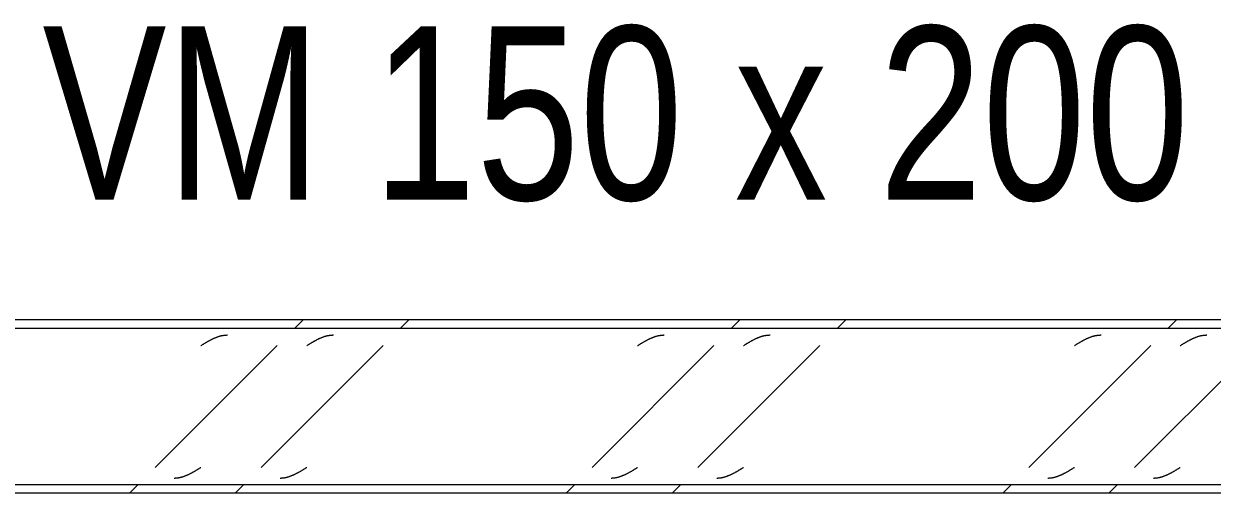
# Model space of a CAD drawing. Header units: centimetres. Extents: x -6741 to 14818, y -293 to 1595.
# Drawn here: x 1102.9 to 1239.7, y 358.9 to 413 of the extents above; entities that cross this region are included whole.
import ezdxf

# ---------------------------------------------------------------- set-up
doc = ezdxf.new("R2010")
doc.units = ezdxf.units.CM
doc.layers.add('S-BEAM', color=7, linetype='Continuous', lineweight=9)
doc.layers.add('S-BEAM-IDEN', color=7, linetype='Continuous', lineweight=18)
doc.styles.add('Century Gothic_2', font='GOTHIC.TTF', dxfattribs={"width": 0.8, "height": 20})
pattern_1 = [(45, (152.695, 0), (-25.14472, 25.14472), []), (45, (152.695, 38.1), (-25.14472, 25.14472), [])]

# ---------------------------------------------------------------- blocks, each defined once
blk = doc.blocks.new('FP_9-Elevación Eje 7')
at = {"layer": 'S-BEAM', "color": 9, "true_color": 0xc0c0c0}
for p, q in [((-6332.52, 361.26), (-6332.47, 361.29)), ((-6332.47, 361.29), (-6332.42, 361.31)), ((-6332.42, 361.31), (-6332.37, 361.34)), ((-6332.37, 361.34), (-6332.32, 361.37)), ((-6332.32, 361.37), (-6332.27, 361.4)), ((-6332.27, 361.4), (-6332.23, 361.42)), ((-6332.23, 361.42), (-6332.18, 361.45)), ((-6332.18, 361.45), (-6332.13, 361.48)), ((-6332.13, 361.48), (-6332.08, 361.51)), ((-6332.08, 361.51), (-6332.03, 361.54)), ((-6332.03, 361.54), (-6331.98, 361.57)), ((-6331.98, 361.57), (-6331.93, 361.6)), ((-6331.93, 361.6), (-6331.89, 361.63)), ((-6331.89, 361.63), (-6331.84, 361.66)), ((-6331.84, 361.66), (-6331.79, 361.69)), ((-6331.79, 361.69), (-6331.74, 361.72)), ((-6331.74, 361.72), (-6331.69, 361.75)), ((-6331.69, 361.75), (-6331.64, 361.78)), ((-6331.64, 361.78), (-6331.59, 361.81)), ((-6331.59, 361.81), (-6331.55, 361.84)), ((-6320.33, 361.26), (-6320.28, 361.29)), ((-6320.28, 361.29), (-6320.23, 361.31)), ((-6320.23, 361.31), (-6320.18, 361.34)), ((-6320.18, 361.34), (-6320.13, 361.37)), ((-6320.13, 361.37), (-6320.08, 361.4)), ((-6320.08, 361.4), (-6320.04, 361.42)), ((-6320.04, 361.42), (-6319.99, 361.45)), ((-6319.99, 361.45), (-6319.94, 361.48)), ((-6319.94, 361.48), (-6319.89, 361.51)), ((-6319.89, 361.51), (-6319.84, 361.54)), ((-6319.84, 361.54), (-6319.79, 361.57)), ((-6319.79, 361.57), (-6319.74, 361.6)), ((-6319.74, 361.6), (-6319.7, 361.63)), ((-6319.7, 361.63), (-6319.65, 361.66)), ((-6319.65, 361.66), (-6319.6, 361.69)), ((-6319.6, 361.69), (-6319.55, 361.72)), ((-6319.55, 361.72), (-6319.5, 361.75)), ((-6319.5, 361.75), (-6319.45, 361.78)), ((-6319.45, 361.78), (-6319.4, 361.81)), ((-6319.4, 361.81), (-6319.36, 361.84)), ((-6282.23, 361.26), (-6282.18, 361.29)), ((-6282.18, 361.29), (-6282.13, 361.31)), ((-6282.13, 361.31), (-6282.08, 361.34)), ((-6282.08, 361.34), (-6282.03, 361.37)), ((-6282.03, 361.37), (-6281.98, 361.4)), ((-6281.98, 361.4), (-6281.94, 361.42)), ((-6281.94, 361.42), (-6281.89, 361.45)), ((-6281.89, 361.45), (-6281.84, 361.48)), ((-6281.84, 361.48), (-6281.79, 361.51)), ((-6281.79, 361.51), (-6281.74, 361.54)), ((-6281.74, 361.54), (-6281.69, 361.57)), ((-6281.69, 361.57), (-6281.64, 361.6)), ((-6281.64, 361.6), (-6281.6, 361.63)), ((-6281.6, 361.63), (-6281.55, 361.66)), ((-6281.55, 361.66), (-6281.5, 361.69)), ((-6281.5, 361.69), (-6281.45, 361.72)), ((-6281.45, 361.72), (-6281.4, 361.75)), ((-6281.4, 361.75), (-6281.35, 361.78)), ((-6281.35, 361.78), (-6281.3, 361.81)), ((-6281.3, 361.81), (-6281.26, 361.84)), ((-6270.04, 361.26), (-6269.99, 361.29)), ((-6269.99, 361.29), (-6269.94, 361.31)), ((-6269.94, 361.31), (-6269.89, 361.34)), ((-6269.89, 361.34), (-6269.84, 361.37)), ((-6269.84, 361.37), (-6269.8, 361.4)), ((-6269.8, 361.4), (-6269.75, 361.42)), ((-6269.75, 361.42), (-6269.7, 361.45)), ((-6269.7, 361.45), (-6269.65, 361.48)), ((-6269.65, 361.48), (-6269.6, 361.51)), ((-6269.6, 361.51), (-6269.55, 361.54)), ((-6269.55, 361.54), (-6269.5, 361.57)), ((-6269.5, 361.57), (-6269.46, 361.6)), ((-6269.46, 361.6), (-6269.41, 361.63)), ((-6269.41, 361.63), (-6269.36, 361.66)), ((-6269.36, 361.66), (-6269.31, 361.69)), ((-6269.31, 361.69), (-6269.26, 361.72)), ((-6269.26, 361.72), (-6269.21, 361.75)), ((-6269.21, 361.75), (-6269.16, 361.78)), ((-6269.16, 361.78), (-6269.11, 361.81)), ((-6269.11, 361.81), (-6269.07, 361.84)), ((-6231.94, 361.26), (-6231.89, 361.29)), ((-6231.89, 361.29), (-6231.84, 361.31)), ((-6231.84, 361.31), (-6231.79, 361.34)), ((-6231.79, 361.34), (-6231.74, 361.37)), ((-6231.74, 361.37), (-6231.7, 361.4)), ((-6231.7, 361.4), (-6231.65, 361.42)), ((-6231.65, 361.42), (-6231.6, 361.45)), ((-6231.6, 361.45), (-6231.55, 361.48)), ((-6231.55, 361.48), (-6231.5, 361.51)), ((-6231.5, 361.51), (-6231.45, 361.54)), ((-6231.45, 361.54), (-6231.4, 361.57)), ((-6231.4, 361.57), (-6231.36, 361.6)), ((-6231.36, 361.6), (-6231.31, 361.63)), ((-6231.31, 361.63), (-6231.26, 361.66)), ((-6231.26, 361.66), (-6231.21, 361.69)), ((-6231.21, 361.69), (-6231.16, 361.72)), ((-6231.16, 361.72), (-6231.11, 361.75)), ((-6231.11, 361.75), (-6231.06, 361.78)), ((-6231.06, 361.78), (-6231.01, 361.81)), ((-6231.01, 361.81), (-6230.97, 361.84)), ((-6219.75, 361.26), (-6219.7, 361.29)), ((-6219.7, 361.29), (-6219.65, 361.31)), ((-6219.65, 361.31), (-6219.6, 361.34)), ((-6219.6, 361.34), (-6219.55, 361.37)), ((-6219.55, 361.37), (-6219.51, 361.4)), ((-6219.51, 361.4), (-6219.46, 361.42)), ((-6219.46, 361.42), (-6219.41, 361.45)), ((-6219.41, 361.45), (-6219.36, 361.48)), ((-6219.36, 361.48), (-6219.31, 361.51)), ((-6219.31, 361.51), (-6219.26, 361.54)), ((-6219.26, 361.54), (-6219.21, 361.57)), ((-6219.21, 361.57), (-6219.17, 361.6)), ((-6219.17, 361.6), (-6219.12, 361.63)), ((-6219.12, 361.63), (-6219.07, 361.66)), ((-6219.07, 361.66), (-6219.02, 361.69)), ((-6219.02, 361.69), (-6218.97, 361.72)), ((-6218.97, 361.72), (-6218.92, 361.75)), ((-6218.92, 361.75), (-6218.87, 361.78)), ((-6218.87, 361.78), (-6218.83, 361.81)), ((-6218.83, 361.81), (-6218.78, 361.84)), ((-6334.61, 360.61), (-6334.56, 360.61)), ((-6334.56, 360.61), (-6334.51, 360.61)), ((-6334.51, 360.61), (-6334.46, 360.62)), ((-6334.46, 360.62), (-6334.41, 360.62)), ((-6334.41, 360.62), (-6334.36, 360.62)), ((-6334.36, 360.62), (-6334.32, 360.63)), ((-6334.32, 360.63), (-6334.27, 360.63)), ((-6334.27, 360.63), (-6334.22, 360.64)), ((-6334.22, 360.64), (-6334.17, 360.65)), ((-6334.17, 360.65), (-6334.12, 360.65)), ((-6334.12, 360.65), (-6334.07, 360.66)), ((-6334.07, 360.66), (-6334.02, 360.67)), ((-6334.02, 360.67), (-6333.98, 360.68)), ((-6333.98, 360.68), (-6333.93, 360.69)), ((-6333.93, 360.69), (-6333.88, 360.7)), ((-6333.88, 360.7), (-6333.83, 360.72)), ((-6333.83, 360.72), (-6333.78, 360.73)), ((-6333.78, 360.73), (-6333.73, 360.74)), ((-6333.73, 360.74), (-6333.68, 360.76)), ((-6333.68, 360.76), (-6333.63, 360.77)), ((-6333.63, 360.77), (-6333.59, 360.79)), ((-6333.59, 360.79), (-6333.54, 360.8)), ((-6333.54, 360.8), (-6333.49, 360.82)), ((-6333.49, 360.82), (-6333.44, 360.83)), ((-6333.44, 360.83), (-6333.39, 360.85)), ((-6333.39, 360.85), (-6333.34, 360.87)), ((-6333.34, 360.87), (-6333.29, 360.89)), ((-6333.29, 360.89), (-6333.25, 360.91)), ((-6333.25, 360.91), (-6333.2, 360.93)), ((-6333.2, 360.93), (-6333.15, 360.95)), ((-6333.15, 360.95), (-6333.1, 360.97)), ((-6333.1, 360.97), (-6333.05, 360.99)), ((-6333.05, 360.99), (-6333, 361.01)), ((-6333, 361.01), (-6332.95, 361.04)), ((-6332.95, 361.04), (-6332.91, 361.06)), ((-6332.91, 361.06), (-6332.86, 361.08)), ((-6332.86, 361.08), (-6332.81, 361.11)), ((-6332.81, 361.11), (-6332.76, 361.13)), ((-6332.76, 361.13), (-6332.71, 361.16)), ((-6332.71, 361.16), (-6332.66, 361.18)), ((-6332.66, 361.18), (-6332.61, 361.21)), ((-6332.61, 361.21), (-6332.57, 361.23)), ((-6332.57, 361.23), (-6332.52, 361.26)), ((-6322.42, 360.61), (-6322.37, 360.61)), ((-6322.37, 360.61), (-6322.32, 360.61)), ((-6322.32, 360.61), (-6322.27, 360.62)), ((-6322.27, 360.62), (-6322.22, 360.62)), ((-6322.22, 360.62), (-6322.17, 360.62)), ((-6322.17, 360.62), (-6322.13, 360.63)), ((-6322.13, 360.63), (-6322.08, 360.63)), ((-6322.08, 360.63), (-6322.03, 360.64)), ((-6322.03, 360.64), (-6321.98, 360.65)), ((-6321.98, 360.65), (-6321.93, 360.65)), ((-6321.93, 360.65), (-6321.88, 360.66)), ((-6321.88, 360.66), (-6321.83, 360.67)), ((-6321.83, 360.67), (-6321.79, 360.68)), ((-6321.79, 360.68), (-6321.74, 360.69)), ((-6321.74, 360.69), (-6321.69, 360.7)), ((-6321.69, 360.7), (-6321.64, 360.72)), ((-6321.64, 360.72), (-6321.59, 360.73)), ((-6321.59, 360.73), (-6321.54, 360.74)), ((-6321.54, 360.74), (-6321.49, 360.76)), ((-6321.49, 360.76), (-6321.45, 360.77)), ((-6321.45, 360.77), (-6321.4, 360.79)), ((-6321.4, 360.79), (-6321.35, 360.8)), ((-6321.35, 360.8), (-6321.3, 360.82)), ((-6321.3, 360.82), (-6321.25, 360.83)), ((-6321.25, 360.83), (-6321.2, 360.85)), ((-6321.2, 360.85), (-6321.15, 360.87)), ((-6321.15, 360.87), (-6321.11, 360.89)), ((-6321.11, 360.89), (-6321.06, 360.91)), ((-6321.06, 360.91), (-6321.01, 360.93)), ((-6321.01, 360.93), (-6320.96, 360.95)), ((-6320.96, 360.95), (-6320.91, 360.97)), ((-6320.91, 360.97), (-6320.86, 360.99)), ((-6320.86, 360.99), (-6320.81, 361.01)), ((-6320.81, 361.01), (-6320.77, 361.04)), ((-6320.77, 361.04), (-6320.72, 361.06)), ((-6320.72, 361.06), (-6320.67, 361.08)), ((-6320.67, 361.08), (-6320.62, 361.11)), ((-6320.62, 361.11), (-6320.57, 361.13)), ((-6320.57, 361.13), (-6320.52, 361.16)), ((-6320.52, 361.16), (-6320.47, 361.18)), ((-6320.47, 361.18), (-6320.42, 361.21)), ((-6320.42, 361.21), (-6320.38, 361.23)), ((-6320.38, 361.23), (-6320.33, 361.26)), ((-6284.32, 360.61), (-6284.27, 360.61)), ((-6284.27, 360.61), (-6284.22, 360.61)), ((-6284.22, 360.61), (-6284.17, 360.62)), ((-6284.17, 360.62), (-6284.12, 360.62)), ((-6284.12, 360.62), (-6284.07, 360.62)), ((-6284.07, 360.62), (-6284.03, 360.63)), ((-6284.03, 360.63), (-6283.98, 360.63)), ((-6283.98, 360.63), (-6283.93, 360.64)), ((-6283.93, 360.64), (-6283.88, 360.65)), ((-6283.88, 360.65), (-6283.83, 360.65)), ((-6283.83, 360.65), (-6283.78, 360.66)), ((-6283.78, 360.66), (-6283.73, 360.67)), ((-6283.73, 360.67), (-6283.69, 360.68)), ((-6283.69, 360.68), (-6283.64, 360.69)), ((-6283.64, 360.69), (-6283.59, 360.7)), ((-6283.59, 360.7), (-6283.54, 360.72)), ((-6283.54, 360.72), (-6283.49, 360.73)), ((-6283.49, 360.73), (-6283.44, 360.74)), ((-6283.44, 360.74), (-6283.39, 360.76)), ((-6283.39, 360.76), (-6283.35, 360.77)), ((-6283.35, 360.77), (-6283.3, 360.79)), ((-6283.3, 360.79), (-6283.25, 360.8)), ((-6283.25, 360.8), (-6283.2, 360.82)), ((-6283.2, 360.82), (-6283.15, 360.83)), ((-6283.15, 360.83), (-6283.1, 360.85)), ((-6283.1, 360.85), (-6283.05, 360.87)), ((-6283.05, 360.87), (-6283.01, 360.89)), ((-6283.01, 360.89), (-6282.96, 360.91)), ((-6282.96, 360.91), (-6282.91, 360.93)), ((-6282.91, 360.93), (-6282.86, 360.95)), ((-6282.86, 360.95), (-6282.81, 360.97)), ((-6282.81, 360.97), (-6282.76, 360.99)), ((-6282.76, 360.99), (-6282.71, 361.01)), ((-6282.71, 361.01), (-6282.67, 361.04)), ((-6282.67, 361.04), (-6282.62, 361.06)), ((-6282.62, 361.06), (-6282.57, 361.08)), ((-6282.57, 361.08), (-6282.52, 361.11)), ((-6282.52, 361.11), (-6282.47, 361.13)), ((-6282.47, 361.13), (-6282.42, 361.16)), ((-6282.42, 361.16), (-6282.37, 361.18)), ((-6282.37, 361.18), (-6282.32, 361.21)), ((-6282.32, 361.21), (-6282.28, 361.23)), ((-6282.28, 361.23), (-6282.23, 361.26)), ((-6272.13, 360.61), (-6272.08, 360.61)), ((-6272.08, 360.61), (-6272.03, 360.61)), ((-6272.03, 360.61), (-6271.98, 360.62)), ((-6271.98, 360.62), (-6271.93, 360.62)), ((-6271.93, 360.62), (-6271.88, 360.62)), ((-6271.88, 360.62), (-6271.84, 360.63)), ((-6271.84, 360.63), (-6271.79, 360.63)), ((-6271.79, 360.63), (-6271.74, 360.64)), ((-6271.74, 360.64), (-6271.69, 360.65)), ((-6271.69, 360.65), (-6271.64, 360.65)), ((-6271.64, 360.65), (-6271.59, 360.66)), ((-6271.59, 360.66), (-6271.54, 360.67)), ((-6271.54, 360.67), (-6271.5, 360.68)), ((-6271.5, 360.68), (-6271.45, 360.69)), ((-6271.45, 360.69), (-6271.4, 360.7)), ((-6271.4, 360.7), (-6271.35, 360.72)), ((-6271.35, 360.72), (-6271.3, 360.73)), ((-6271.3, 360.73), (-6271.25, 360.74)), ((-6271.25, 360.74), (-6271.2, 360.76)), ((-6271.2, 360.76), (-6271.16, 360.77)), ((-6271.16, 360.77), (-6271.11, 360.79)), ((-6271.11, 360.79), (-6271.06, 360.8)), ((-6271.06, 360.8), (-6271.01, 360.82)), ((-6271.01, 360.82), (-6270.96, 360.83)), ((-6270.96, 360.83), (-6270.91, 360.85)), ((-6270.91, 360.85), (-6270.86, 360.87)), ((-6270.86, 360.87), (-6270.82, 360.89)), ((-6270.82, 360.89), (-6270.77, 360.91)), ((-6270.77, 360.91), (-6270.72, 360.93)), ((-6270.72, 360.93), (-6270.67, 360.95)), ((-6270.67, 360.95), (-6270.62, 360.97)), ((-6270.62, 360.97), (-6270.57, 360.99)), ((-6270.57, 360.99), (-6270.52, 361.01)), ((-6270.52, 361.01), (-6270.48, 361.04)), ((-6270.48, 361.04), (-6270.43, 361.06)), ((-6270.43, 361.06), (-6270.38, 361.08)), ((-6270.38, 361.08), (-6270.33, 361.11)), ((-6270.33, 361.11), (-6270.28, 361.13)), ((-6270.28, 361.13), (-6270.23, 361.16)), ((-6270.23, 361.16), (-6270.18, 361.18)), ((-6270.18, 361.18), (-6270.14, 361.21)), ((-6270.14, 361.21), (-6270.09, 361.23)), ((-6270.09, 361.23), (-6270.04, 361.26)), ((-6234.03, 360.61), (-6233.98, 360.61)), ((-6233.98, 360.61), (-6233.93, 360.61)), ((-6233.93, 360.61), (-6233.88, 360.62)), ((-6233.88, 360.62), (-6233.83, 360.62)), ((-6233.83, 360.62), (-6233.78, 360.62)), ((-6233.78, 360.62), (-6233.74, 360.63)), ((-6233.74, 360.63), (-6233.69, 360.63)), ((-6233.69, 360.63), (-6233.64, 360.64)), ((-6233.64, 360.64), (-6233.59, 360.65)), ((-6233.59, 360.65), (-6233.54, 360.65)), ((-6233.54, 360.65), (-6233.49, 360.66)), ((-6233.49, 360.66), (-6233.44, 360.67)), ((-6233.44, 360.67), (-6233.4, 360.68)), ((-6233.4, 360.68), (-6233.35, 360.69)), ((-6233.35, 360.69), (-6233.3, 360.7)), ((-6233.3, 360.7), (-6233.25, 360.72)), ((-6233.25, 360.72), (-6233.2, 360.73)), ((-6233.2, 360.73), (-6233.15, 360.74)), ((-6233.15, 360.74), (-6233.1, 360.76)), ((-6233.1, 360.76), (-6233.06, 360.77)), ((-6233.06, 360.77), (-6233.01, 360.79)), ((-6233.01, 360.79), (-6232.96, 360.8)), ((-6232.96, 360.8), (-6232.91, 360.82)), ((-6232.91, 360.82), (-6232.86, 360.83)), ((-6232.86, 360.83), (-6232.81, 360.85)), ((-6232.81, 360.85), (-6232.76, 360.87)), ((-6232.76, 360.87), (-6232.72, 360.89)), ((-6232.72, 360.89), (-6232.67, 360.91)), ((-6232.67, 360.91), (-6232.62, 360.93)), ((-6232.62, 360.93), (-6232.57, 360.95)), ((-6232.57, 360.95), (-6232.52, 360.97)), ((-6232.52, 360.97), (-6232.47, 360.99)), ((-6232.47, 360.99), (-6232.42, 361.01)), ((-6232.42, 361.01), (-6232.38, 361.04)), ((-6232.38, 361.04), (-6232.33, 361.06)), ((-6232.33, 361.06), (-6232.28, 361.08)), ((-6232.28, 361.08), (-6232.23, 361.11)), ((-6232.23, 361.11), (-6232.18, 361.13)), ((-6232.18, 361.13), (-6232.13, 361.16)), ((-6232.13, 361.16), (-6232.08, 361.18)), ((-6232.08, 361.18), (-6232.04, 361.21)), ((-6232.04, 361.21), (-6231.99, 361.23)), ((-6231.99, 361.23), (-6231.94, 361.26)), ((-6221.84, 360.61), (-6221.79, 360.61)), ((-6221.79, 360.61), (-6221.74, 360.61)), ((-6221.74, 360.61), (-6221.69, 360.62)), ((-6221.69, 360.62), (-6221.64, 360.62)), ((-6221.64, 360.62), (-6221.6, 360.62)), ((-6221.6, 360.62), (-6221.55, 360.63)), ((-6221.55, 360.63), (-6221.5, 360.63)), ((-6221.5, 360.63), (-6221.45, 360.64)), ((-6221.45, 360.64), (-6221.4, 360.65)), ((-6221.4, 360.65), (-6221.35, 360.65)), ((-6221.35, 360.65), (-6221.3, 360.66)), ((-6221.3, 360.66), (-6221.26, 360.67)), ((-6221.26, 360.67), (-6221.21, 360.68)), ((-6221.21, 360.68), (-6221.16, 360.69)), ((-6221.16, 360.69), (-6221.11, 360.7)), ((-6221.11, 360.7), (-6221.06, 360.72)), ((-6221.06, 360.72), (-6221.01, 360.73)), ((-6221.01, 360.73), (-6220.96, 360.74)), ((-6220.96, 360.74), (-6220.92, 360.76)), ((-6220.92, 360.76), (-6220.87, 360.77)), ((-6220.87, 360.77), (-6220.82, 360.79)), ((-6220.82, 360.79), (-6220.77, 360.8)), ((-6220.77, 360.8), (-6220.72, 360.82)), ((-6220.72, 360.82), (-6220.67, 360.83)), ((-6220.67, 360.83), (-6220.62, 360.85)), ((-6220.62, 360.85), (-6220.58, 360.87)), ((-6220.58, 360.87), (-6220.53, 360.89)), ((-6220.53, 360.89), (-6220.48, 360.91)), ((-6220.48, 360.91), (-6220.43, 360.93)), ((-6220.43, 360.93), (-6220.38, 360.95)), ((-6220.38, 360.95), (-6220.33, 360.97)), ((-6220.33, 360.97), (-6220.28, 360.99)), ((-6220.28, 360.99), (-6220.23, 361.01)), ((-6220.23, 361.01), (-6220.19, 361.04)), ((-6220.19, 361.04), (-6220.14, 361.06)), ((-6220.14, 361.06), (-6220.09, 361.08)), ((-6220.09, 361.08), (-6220.04, 361.11)), ((-6220.04, 361.11), (-6219.99, 361.13)), ((-6219.99, 361.13), (-6219.94, 361.16)), ((-6219.94, 361.16), (-6219.89, 361.18)), ((-6219.89, 361.18), (-6219.85, 361.21)), ((-6219.85, 361.21), (-6219.8, 361.23)), ((-6219.8, 361.23), (-6219.75, 361.26))]:
    blk.add_line(p, q, dxfattribs=at)
blk = doc.blocks.new('FP_10-Elevación Eje 7')
at = {"layer": 'S-BEAM', "color": 9, "true_color": 0xc0c0c0}
for p, q in [((-6330.86, 376.29), (-6330.82, 376.32)), ((-6330.82, 376.32), (-6330.77, 376.35)), ((-6330.77, 376.35), (-6330.72, 376.38)), ((-6330.72, 376.38), (-6330.67, 376.4)), ((-6330.67, 376.4), (-6330.62, 376.43)), ((-6330.62, 376.43), (-6330.57, 376.46)), ((-6330.57, 376.46), (-6330.52, 376.48)), ((-6330.52, 376.48), (-6330.48, 376.51)), ((-6330.48, 376.51), (-6330.43, 376.54)), ((-6330.43, 376.54), (-6330.38, 376.56)), ((-6330.38, 376.56), (-6330.33, 376.59)), ((-6330.33, 376.59), (-6330.28, 376.61)), ((-6330.28, 376.61), (-6330.23, 376.63)), ((-6330.23, 376.63), (-6330.18, 376.66)), ((-6330.18, 376.66), (-6330.14, 376.68)), ((-6330.14, 376.68), (-6330.09, 376.7)), ((-6330.09, 376.7), (-6330.04, 376.73)), ((-6330.04, 376.73), (-6329.99, 376.75)), ((-6329.99, 376.75), (-6329.94, 376.77)), ((-6329.94, 376.77), (-6329.89, 376.79)), ((-6329.89, 376.79), (-6329.84, 376.81)), ((-6329.84, 376.81), (-6329.8, 376.83)), ((-6329.8, 376.83), (-6329.75, 376.85)), ((-6329.75, 376.85), (-6329.7, 376.87)), ((-6329.7, 376.87), (-6329.65, 376.88)), ((-6329.65, 376.88), (-6329.6, 376.9)), ((-6329.6, 376.9), (-6329.55, 376.92)), ((-6329.55, 376.92), (-6329.5, 376.93)), ((-6329.5, 376.93), (-6329.46, 376.95)), ((-6329.46, 376.95), (-6329.41, 376.96)), ((-6329.41, 376.96), (-6329.36, 376.98)), ((-6329.36, 376.98), (-6329.31, 376.99)), ((-6329.31, 376.99), (-6329.26, 377)), ((-6329.26, 377), (-6329.21, 377.01)), ((-6329.21, 377.01), (-6329.16, 377.03)), ((-6329.16, 377.03), (-6329.11, 377.04)), ((-6329.11, 377.04), (-6329.07, 377.05)), ((-6329.07, 377.05), (-6329.02, 377.05)), ((-6329.02, 377.05), (-6328.97, 377.06)), ((-6328.97, 377.06), (-6328.92, 377.07)), ((-6328.92, 377.07), (-6328.87, 377.08)), ((-6328.87, 377.08), (-6328.82, 377.08)), ((-6328.82, 377.08), (-6328.77, 377.09)), ((-6328.77, 377.09), (-6328.73, 377.09)), ((-6328.73, 377.09), (-6328.68, 377.1)), ((-6328.68, 377.1), (-6328.63, 377.1)), ((-6328.63, 377.1), (-6328.58, 377.1)), ((-6328.58, 377.1), (-6328.53, 377.11)), ((-6328.53, 377.11), (-6328.48, 377.11)), ((-6318.67, 376.29), (-6318.63, 376.32)), ((-6318.63, 376.32), (-6318.58, 376.35)), ((-6318.58, 376.35), (-6318.53, 376.38)), ((-6318.53, 376.38), (-6318.48, 376.4)), ((-6318.48, 376.4), (-6318.43, 376.43)), ((-6318.43, 376.43), (-6318.38, 376.46)), ((-6318.38, 376.46), (-6318.33, 376.48)), ((-6318.33, 376.48), (-6318.29, 376.51)), ((-6318.29, 376.51), (-6318.24, 376.54)), ((-6318.24, 376.54), (-6318.19, 376.56)), ((-6318.19, 376.56), (-6318.14, 376.59)), ((-6318.14, 376.59), (-6318.09, 376.61)), ((-6318.09, 376.61), (-6318.04, 376.63)), ((-6318.04, 376.63), (-6317.99, 376.66)), ((-6317.99, 376.66), (-6317.95, 376.68)), ((-6317.95, 376.68), (-6317.9, 376.7)), ((-6317.9, 376.7), (-6317.85, 376.73)), ((-6317.85, 376.73), (-6317.8, 376.75)), ((-6317.8, 376.75), (-6317.75, 376.77)), ((-6317.75, 376.77), (-6317.7, 376.79)), ((-6317.7, 376.79), (-6317.65, 376.81)), ((-6317.65, 376.81), (-6317.61, 376.83)), ((-6317.61, 376.83), (-6317.56, 376.85)), ((-6317.56, 376.85), (-6317.51, 376.87)), ((-6317.51, 376.87), (-6317.46, 376.88)), ((-6317.46, 376.88), (-6317.41, 376.9)), ((-6317.41, 376.9), (-6317.36, 376.92)), ((-6317.36, 376.92), (-6317.31, 376.93)), ((-6317.31, 376.93), (-6317.27, 376.95)), ((-6317.27, 376.95), (-6317.22, 376.96)), ((-6317.22, 376.96), (-6317.17, 376.98)), ((-6317.17, 376.98), (-6317.12, 376.99)), ((-6317.12, 376.99), (-6317.07, 377)), ((-6317.07, 377), (-6317.02, 377.01)), ((-6317.02, 377.01), (-6316.97, 377.03)), ((-6316.97, 377.03), (-6316.93, 377.04)), ((-6316.93, 377.04), (-6316.88, 377.05)), ((-6316.88, 377.05), (-6316.83, 377.05)), ((-6316.83, 377.05), (-6316.78, 377.06)), ((-6316.78, 377.06), (-6316.73, 377.07)), ((-6316.73, 377.07), (-6316.68, 377.08)), ((-6316.68, 377.08), (-6316.63, 377.08)), ((-6316.63, 377.08), (-6316.59, 377.09)), ((-6316.59, 377.09), (-6316.54, 377.09)), ((-6316.54, 377.09), (-6316.49, 377.1)), ((-6316.49, 377.1), (-6316.44, 377.1)), ((-6316.44, 377.1), (-6316.39, 377.1)), ((-6316.39, 377.1), (-6316.34, 377.11)), ((-6316.34, 377.11), (-6316.29, 377.11)), ((-6280.57, 376.29), (-6280.53, 376.32)), ((-6280.53, 376.32), (-6280.48, 376.35)), ((-6280.48, 376.35), (-6280.43, 376.38)), ((-6280.43, 376.38), (-6280.38, 376.4)), ((-6280.38, 376.4), (-6280.33, 376.43)), ((-6280.33, 376.43), (-6280.28, 376.46)), ((-6280.28, 376.46), (-6280.23, 376.48)), ((-6280.23, 376.48), (-6280.19, 376.51)), ((-6280.19, 376.51), (-6280.14, 376.54)), ((-6280.14, 376.54), (-6280.09, 376.56)), ((-6280.09, 376.56), (-6280.04, 376.59)), ((-6280.04, 376.59), (-6279.99, 376.61)), ((-6279.99, 376.61), (-6279.94, 376.63)), ((-6279.94, 376.63), (-6279.89, 376.66)), ((-6279.89, 376.66), (-6279.85, 376.68)), ((-6279.85, 376.68), (-6279.8, 376.7)), ((-6279.8, 376.7), (-6279.75, 376.73)), ((-6279.75, 376.73), (-6279.7, 376.75)), ((-6279.7, 376.75), (-6279.65, 376.77)), ((-6279.65, 376.77), (-6279.6, 376.79)), ((-6279.6, 376.79), (-6279.55, 376.81)), ((-6279.55, 376.81), (-6279.51, 376.83)), ((-6279.51, 376.83), (-6279.46, 376.85)), ((-6279.46, 376.85), (-6279.41, 376.87)), ((-6279.41, 376.87), (-6279.36, 376.88)), ((-6279.36, 376.88), (-6279.31, 376.9)), ((-6279.31, 376.9), (-6279.26, 376.92)), ((-6279.26, 376.92), (-6279.21, 376.93)), ((-6279.21, 376.93), (-6279.17, 376.95)), ((-6279.17, 376.95), (-6279.12, 376.96)), ((-6279.12, 376.96), (-6279.07, 376.98)), ((-6279.07, 376.98), (-6279.02, 376.99)), ((-6279.02, 376.99), (-6278.97, 377)), ((-6278.97, 377), (-6278.92, 377.01)), ((-6278.92, 377.01), (-6278.87, 377.03)), ((-6278.87, 377.03), (-6278.83, 377.04)), ((-6278.83, 377.04), (-6278.78, 377.05)), ((-6278.78, 377.05), (-6278.73, 377.05)), ((-6278.73, 377.05), (-6278.68, 377.06)), ((-6278.68, 377.06), (-6278.63, 377.07)), ((-6278.63, 377.07), (-6278.58, 377.08)), ((-6278.58, 377.08), (-6278.53, 377.08)), ((-6278.53, 377.08), (-6278.49, 377.09)), ((-6278.49, 377.09), (-6278.44, 377.09)), ((-6278.44, 377.09), (-6278.39, 377.1)), ((-6278.39, 377.1), (-6278.34, 377.1)), ((-6278.34, 377.1), (-6278.29, 377.1)), ((-6278.29, 377.1), (-6278.24, 377.11)), ((-6278.24, 377.11), (-6278.19, 377.11)), ((-6268.39, 376.29), (-6268.34, 376.32)), ((-6268.34, 376.32), (-6268.29, 376.35)), ((-6268.29, 376.35), (-6268.24, 376.38)), ((-6268.24, 376.38), (-6268.19, 376.4)), ((-6268.19, 376.4), (-6268.14, 376.43)), ((-6268.14, 376.43), (-6268.09, 376.46)), ((-6268.09, 376.46), (-6268.05, 376.48)), ((-6268.05, 376.48), (-6268, 376.51)), ((-6268, 376.51), (-6267.95, 376.54)), ((-6267.95, 376.54), (-6267.9, 376.56)), ((-6267.9, 376.56), (-6267.85, 376.59)), ((-6267.85, 376.59), (-6267.8, 376.61)), ((-6267.8, 376.61), (-6267.75, 376.63)), ((-6267.75, 376.63), (-6267.71, 376.66)), ((-6267.71, 376.66), (-6267.66, 376.68)), ((-6267.66, 376.68), (-6267.61, 376.7)), ((-6267.61, 376.7), (-6267.56, 376.73)), ((-6267.56, 376.73), (-6267.51, 376.75)), ((-6267.51, 376.75), (-6267.46, 376.77)), ((-6267.46, 376.77), (-6267.41, 376.79)), ((-6267.41, 376.79), (-6267.36, 376.81)), ((-6267.36, 376.81), (-6267.32, 376.83)), ((-6267.32, 376.83), (-6267.27, 376.85)), ((-6267.27, 376.85), (-6267.22, 376.87)), ((-6267.22, 376.87), (-6267.17, 376.88)), ((-6267.17, 376.88), (-6267.12, 376.9)), ((-6267.12, 376.9), (-6267.07, 376.92)), ((-6267.07, 376.92), (-6267.02, 376.93)), ((-6267.02, 376.93), (-6266.98, 376.95)), ((-6266.98, 376.95), (-6266.93, 376.96)), ((-6266.93, 376.96), (-6266.88, 376.98)), ((-6266.88, 376.98), (-6266.83, 376.99)), ((-6266.83, 376.99), (-6266.78, 377)), ((-6266.78, 377), (-6266.73, 377.01)), ((-6266.73, 377.01), (-6266.68, 377.03)), ((-6266.68, 377.03), (-6266.64, 377.04)), ((-6266.64, 377.04), (-6266.59, 377.05)), ((-6266.59, 377.05), (-6266.54, 377.05)), ((-6266.54, 377.05), (-6266.49, 377.06)), ((-6266.49, 377.06), (-6266.44, 377.07)), ((-6266.44, 377.07), (-6266.39, 377.08)), ((-6266.39, 377.08), (-6266.34, 377.08)), ((-6266.34, 377.08), (-6266.3, 377.09)), ((-6266.3, 377.09), (-6266.25, 377.09)), ((-6266.25, 377.09), (-6266.2, 377.1)), ((-6266.2, 377.1), (-6266.15, 377.1)), ((-6266.15, 377.1), (-6266.1, 377.1)), ((-6266.1, 377.1), (-6266.05, 377.11)), ((-6266.05, 377.11), (-6266, 377.11)), ((-6230.29, 376.29), (-6230.24, 376.32)), ((-6230.24, 376.32), (-6230.19, 376.35)), ((-6230.19, 376.35), (-6230.14, 376.38)), ((-6230.14, 376.38), (-6230.09, 376.4)), ((-6230.09, 376.4), (-6230.04, 376.43)), ((-6230.04, 376.43), (-6229.99, 376.46)), ((-6229.99, 376.46), (-6229.95, 376.48)), ((-6229.95, 376.48), (-6229.9, 376.51)), ((-6229.9, 376.51), (-6229.85, 376.54)), ((-6229.85, 376.54), (-6229.8, 376.56)), ((-6229.8, 376.56), (-6229.75, 376.59)), ((-6229.75, 376.59), (-6229.7, 376.61)), ((-6229.7, 376.61), (-6229.65, 376.63)), ((-6229.65, 376.63), (-6229.61, 376.66)), ((-6229.61, 376.66), (-6229.56, 376.68)), ((-6229.56, 376.68), (-6229.51, 376.7)), ((-6229.51, 376.7), (-6229.46, 376.73)), ((-6229.46, 376.73), (-6229.41, 376.75)), ((-6229.41, 376.75), (-6229.36, 376.77)), ((-6229.36, 376.77), (-6229.31, 376.79)), ((-6229.31, 376.79), (-6229.26, 376.81)), ((-6229.26, 376.81), (-6229.22, 376.83)), ((-6229.22, 376.83), (-6229.17, 376.85)), ((-6229.17, 376.85), (-6229.12, 376.87)), ((-6229.12, 376.87), (-6229.07, 376.88)), ((-6229.07, 376.88), (-6229.02, 376.9)), ((-6229.02, 376.9), (-6228.97, 376.92)), ((-6228.97, 376.92), (-6228.92, 376.93)), ((-6228.92, 376.93), (-6228.88, 376.95)), ((-6228.88, 376.95), (-6228.83, 376.96)), ((-6228.83, 376.96), (-6228.78, 376.98)), ((-6228.78, 376.98), (-6228.73, 376.99)), ((-6228.73, 376.99), (-6228.68, 377)), ((-6228.68, 377), (-6228.63, 377.01)), ((-6228.63, 377.01), (-6228.58, 377.03)), ((-6228.58, 377.03), (-6228.54, 377.04)), ((-6228.54, 377.04), (-6228.49, 377.05)), ((-6228.49, 377.05), (-6228.44, 377.05)), ((-6228.44, 377.05), (-6228.39, 377.06)), ((-6228.39, 377.06), (-6228.34, 377.07)), ((-6228.34, 377.07), (-6228.29, 377.08)), ((-6228.29, 377.08), (-6228.24, 377.08)), ((-6228.24, 377.08), (-6228.2, 377.09)), ((-6228.2, 377.09), (-6228.15, 377.09)), ((-6228.15, 377.09), (-6228.1, 377.1)), ((-6228.1, 377.1), (-6228.05, 377.1)), ((-6228.05, 377.1), (-6228, 377.1)), ((-6228, 377.1), (-6227.95, 377.11)), ((-6227.95, 377.11), (-6227.9, 377.11)), ((-6218.1, 376.29), (-6218.05, 376.32)), ((-6218.05, 376.32), (-6218, 376.35)), ((-6218, 376.35), (-6217.95, 376.38)), ((-6217.95, 376.38), (-6217.9, 376.4)), ((-6217.9, 376.4), (-6217.85, 376.43)), ((-6217.85, 376.43), (-6217.8, 376.46)), ((-6217.8, 376.46), (-6217.76, 376.48)), ((-6217.76, 376.48), (-6217.71, 376.51)), ((-6217.71, 376.51), (-6217.66, 376.54)), ((-6217.66, 376.54), (-6217.61, 376.56)), ((-6217.61, 376.56), (-6217.56, 376.59)), ((-6217.56, 376.59), (-6217.51, 376.61)), ((-6217.51, 376.61), (-6217.46, 376.63)), ((-6217.46, 376.63), (-6217.42, 376.66)), ((-6217.42, 376.66), (-6217.37, 376.68)), ((-6217.37, 376.68), (-6217.32, 376.7)), ((-6217.32, 376.7), (-6217.27, 376.73)), ((-6217.27, 376.73), (-6217.22, 376.75)), ((-6217.22, 376.75), (-6217.17, 376.77)), ((-6217.17, 376.77), (-6217.12, 376.79)), ((-6217.12, 376.79), (-6217.08, 376.81)), ((-6217.08, 376.81), (-6217.03, 376.83)), ((-6217.03, 376.83), (-6216.98, 376.85)), ((-6216.98, 376.85), (-6216.93, 376.87)), ((-6216.93, 376.87), (-6216.88, 376.88)), ((-6216.88, 376.88), (-6216.83, 376.9)), ((-6216.83, 376.9), (-6216.78, 376.92)), ((-6216.78, 376.92), (-6216.74, 376.93)), ((-6216.74, 376.93), (-6216.69, 376.95)), ((-6216.69, 376.95), (-6216.64, 376.96)), ((-6216.64, 376.96), (-6216.59, 376.98)), ((-6216.59, 376.98), (-6216.54, 376.99)), ((-6216.54, 376.99), (-6216.49, 377)), ((-6216.49, 377), (-6216.44, 377.01)), ((-6216.44, 377.01), (-6216.4, 377.03)), ((-6216.4, 377.03), (-6216.35, 377.04)), ((-6216.35, 377.04), (-6216.3, 377.05)), ((-6216.3, 377.05), (-6216.25, 377.05)), ((-6216.25, 377.05), (-6216.2, 377.06)), ((-6216.2, 377.06), (-6216.15, 377.07)), ((-6216.15, 377.07), (-6216.1, 377.08)), ((-6216.1, 377.08), (-6216.06, 377.08)), ((-6216.06, 377.08), (-6216.01, 377.09)), ((-6216.01, 377.09), (-6215.96, 377.09)), ((-6215.96, 377.09), (-6215.91, 377.1)), ((-6215.91, 377.1), (-6215.86, 377.1)), ((-6215.86, 377.1), (-6215.81, 377.1)), ((-6215.81, 377.1), (-6215.76, 377.11)), ((-6215.76, 377.11), (-6215.71, 377.11)), ((-6331.54, 375.88), (-6331.5, 375.91)), ((-6331.5, 375.91), (-6331.45, 375.94)), ((-6331.45, 375.94), (-6331.4, 375.97)), ((-6331.4, 375.97), (-6331.35, 376)), ((-6331.35, 376), (-6331.3, 376.03)), ((-6331.3, 376.03), (-6331.25, 376.06)), ((-6331.25, 376.06), (-6331.2, 376.09)), ((-6331.2, 376.09), (-6331.16, 376.12)), ((-6331.16, 376.12), (-6331.11, 376.15)), ((-6331.11, 376.15), (-6331.06, 376.18)), ((-6331.06, 376.18), (-6331.01, 376.21)), ((-6331.01, 376.21), (-6330.96, 376.24)), ((-6330.96, 376.24), (-6330.91, 376.26)), ((-6330.91, 376.26), (-6330.86, 376.29)), ((-6319.36, 375.88), (-6319.31, 375.91)), ((-6319.31, 375.91), (-6319.26, 375.94)), ((-6319.26, 375.94), (-6319.21, 375.97)), ((-6319.21, 375.97), (-6319.16, 376)), ((-6319.16, 376), (-6319.11, 376.03)), ((-6319.11, 376.03), (-6319.06, 376.06)), ((-6319.06, 376.06), (-6319.02, 376.09)), ((-6319.02, 376.09), (-6318.97, 376.12)), ((-6318.97, 376.12), (-6318.92, 376.15)), ((-6318.92, 376.15), (-6318.87, 376.18)), ((-6318.87, 376.18), (-6318.82, 376.21)), ((-6318.82, 376.21), (-6318.77, 376.24)), ((-6318.77, 376.24), (-6318.72, 376.26)), ((-6318.72, 376.26), (-6318.67, 376.29)), ((-6281.26, 375.88), (-6281.21, 375.91)), ((-6281.21, 375.91), (-6281.16, 375.94)), ((-6281.16, 375.94), (-6281.11, 375.97)), ((-6281.11, 375.97), (-6281.06, 376)), ((-6281.06, 376), (-6281.01, 376.03)), ((-6281.01, 376.03), (-6280.96, 376.06)), ((-6280.96, 376.06), (-6280.92, 376.09)), ((-6280.92, 376.09), (-6280.87, 376.12)), ((-6280.87, 376.12), (-6280.82, 376.15)), ((-6280.82, 376.15), (-6280.77, 376.18)), ((-6280.77, 376.18), (-6280.72, 376.21)), ((-6280.72, 376.21), (-6280.67, 376.24)), ((-6280.67, 376.24), (-6280.62, 376.26)), ((-6280.62, 376.26), (-6280.57, 376.29)), ((-6269.07, 375.88), (-6269.02, 375.91)), ((-6269.02, 375.91), (-6268.97, 375.94)), ((-6268.97, 375.94), (-6268.92, 375.97)), ((-6268.92, 375.97), (-6268.87, 376)), ((-6268.87, 376), (-6268.82, 376.03)), ((-6268.82, 376.03), (-6268.77, 376.06)), ((-6268.77, 376.06), (-6268.73, 376.09)), ((-6268.73, 376.09), (-6268.68, 376.12)), ((-6268.68, 376.12), (-6268.63, 376.15)), ((-6268.63, 376.15), (-6268.58, 376.18)), ((-6268.58, 376.18), (-6268.53, 376.21)), ((-6268.53, 376.21), (-6268.48, 376.24)), ((-6268.48, 376.24), (-6268.43, 376.26)), ((-6268.43, 376.26), (-6268.39, 376.29)), ((-6230.97, 375.88), (-6230.92, 375.91)), ((-6230.92, 375.91), (-6230.87, 375.94)), ((-6230.87, 375.94), (-6230.82, 375.97)), ((-6230.82, 375.97), (-6230.77, 376)), ((-6230.77, 376), (-6230.72, 376.03)), ((-6230.72, 376.03), (-6230.67, 376.06)), ((-6230.67, 376.06), (-6230.63, 376.09)), ((-6230.63, 376.09), (-6230.58, 376.12)), ((-6230.58, 376.12), (-6230.53, 376.15)), ((-6230.53, 376.15), (-6230.48, 376.18)), ((-6230.48, 376.18), (-6230.43, 376.21)), ((-6230.43, 376.21), (-6230.38, 376.24)), ((-6230.38, 376.24), (-6230.33, 376.26)), ((-6230.33, 376.26), (-6230.29, 376.29)), ((-6218.78, 375.88), (-6218.73, 375.91)), ((-6218.73, 375.91), (-6218.68, 375.94)), ((-6218.68, 375.94), (-6218.63, 375.97)), ((-6218.63, 375.97), (-6218.58, 376)), ((-6218.58, 376), (-6218.53, 376.03)), ((-6218.53, 376.03), (-6218.48, 376.06)), ((-6218.48, 376.06), (-6218.44, 376.09)), ((-6218.44, 376.09), (-6218.39, 376.12)), ((-6218.39, 376.12), (-6218.34, 376.15)), ((-6218.34, 376.15), (-6218.29, 376.18)), ((-6218.29, 376.18), (-6218.24, 376.21)), ((-6218.24, 376.21), (-6218.19, 376.24)), ((-6218.19, 376.24), (-6218.14, 376.26)), ((-6218.14, 376.26), (-6218.1, 376.29))]:
    blk.add_line(p, q, dxfattribs=at)
blk = doc.blocks.new('M_W Shapes - 150 x 200-1837126-Elevación Eje 7')
at = {"layer": 'S-BEAM', "true_color": 0xc0c0c0}
h = blk.add_hatch(dxfattribs=at)
h.set_pattern_fill('FP_14', color=9, style=0, pattern_type=2)
h.set_pattern_definition(pattern_1)
h.paths.add_polyline_path([(-6391.34, 377.86), (-6110.45, 377.86), (-6110.45, 378.86), (-6440.44, 378.86), (-6440.44, 377.86), (-6436.8, 377.86)])
h = blk.add_hatch(dxfattribs=at)
h.set_pattern_fill('FP_14', color=9, style=0, pattern_type=2)
h.set_pattern_definition(pattern_1)
h.paths.add_polyline_path([(-6391.34, 361.84), (-6110.45, 361.84), (-6110.45, 375.88), (-6440.44, 375.88), (-6440.44, 361.84), (-6436.8, 361.84)])
h = blk.add_hatch(dxfattribs=at)
h.set_pattern_fill('FP_14', color=9, style=0, pattern_type=2)
h.set_pattern_definition(pattern_1)
h.paths.add_polyline_path([(-6118.57, 358.86), (-6110.45, 358.86), (-6110.45, 359.86), (-6440.44, 359.86), (-6440.44, 358.86), (-6209.49, 358.86)])
at = {"layer": 'S-BEAM'}
for p, q in [((-6110.45, 378.86), (-6440.44, 378.86)), ((-6110.45, 377.86), (-6440.44, 377.86)), ((-6440.44, 359.86), (-6110.45, 359.86)), ((-6110.45, 358.86), (-6440.44, 358.86))]:
    blk.add_line(p, q, dxfattribs=at)
for name in ['FP_10-Elevación Eje 7', 'FP_9-Elevación Eje 7']:
    blk.add_blockref(name, (0, 0), dxfattribs=at)

msp = doc.modelspace()

# ---------------------------------------------------------------- block references
at = {"layer": 'S-BEAM'}
msp.add_blockref('M_W Shapes - 150 x 200-1837126-Elevación Eje 7', (7454.807, 0), dxfattribs=at)

# ---------------------------------------------------------------- texts
at = {"layer": 'S-BEAM-IDEN', "lineweight": 9, "insert": (1105.026, 412.685), "char_height": 20, "width": 173.80585, "attachment_point": 1, "style": 'Century Gothic_2'}
msp.add_mtext('VM 150 x 200', dxfattribs=at)

doc.saveas('drawing.dxf')
